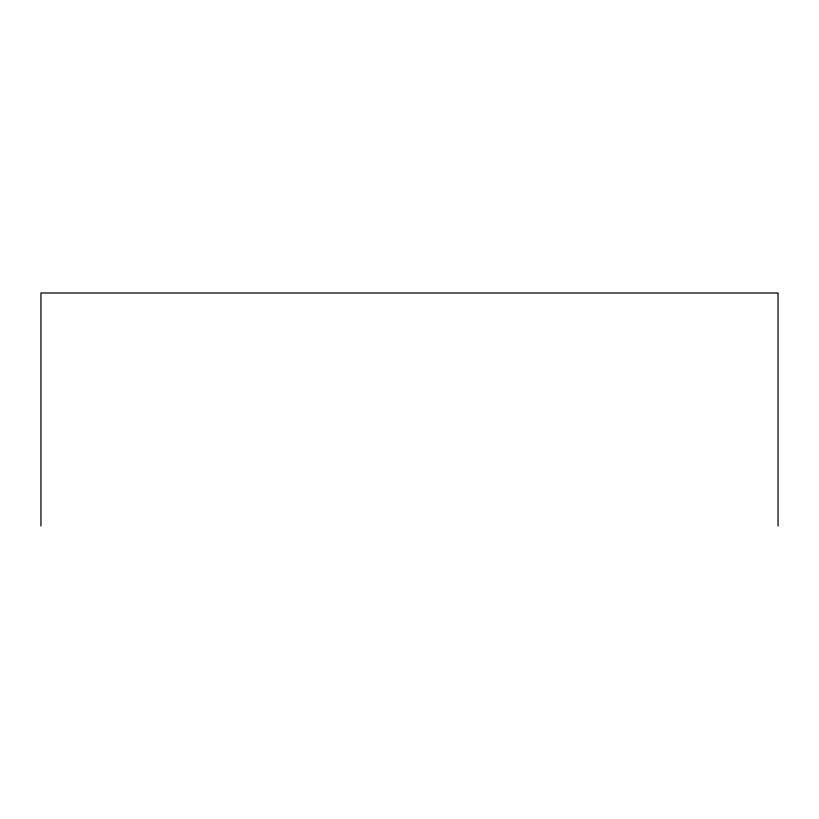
<?xml version="1.0" encoding="UTF-8"?>
<svg xmlns="http://www.w3.org/2000/svg" width="819" height="819" viewBox="0 0 819 819"><rect width="100%" height="100%" fill="white"/><g stroke="black" fill="none" stroke-linecap="round" stroke-linejoin="round"><path stroke-width="1.23" d="M778.05 526.013L778.05 292.987L40.95 292.987L40.95 526.013"/></g></svg>
